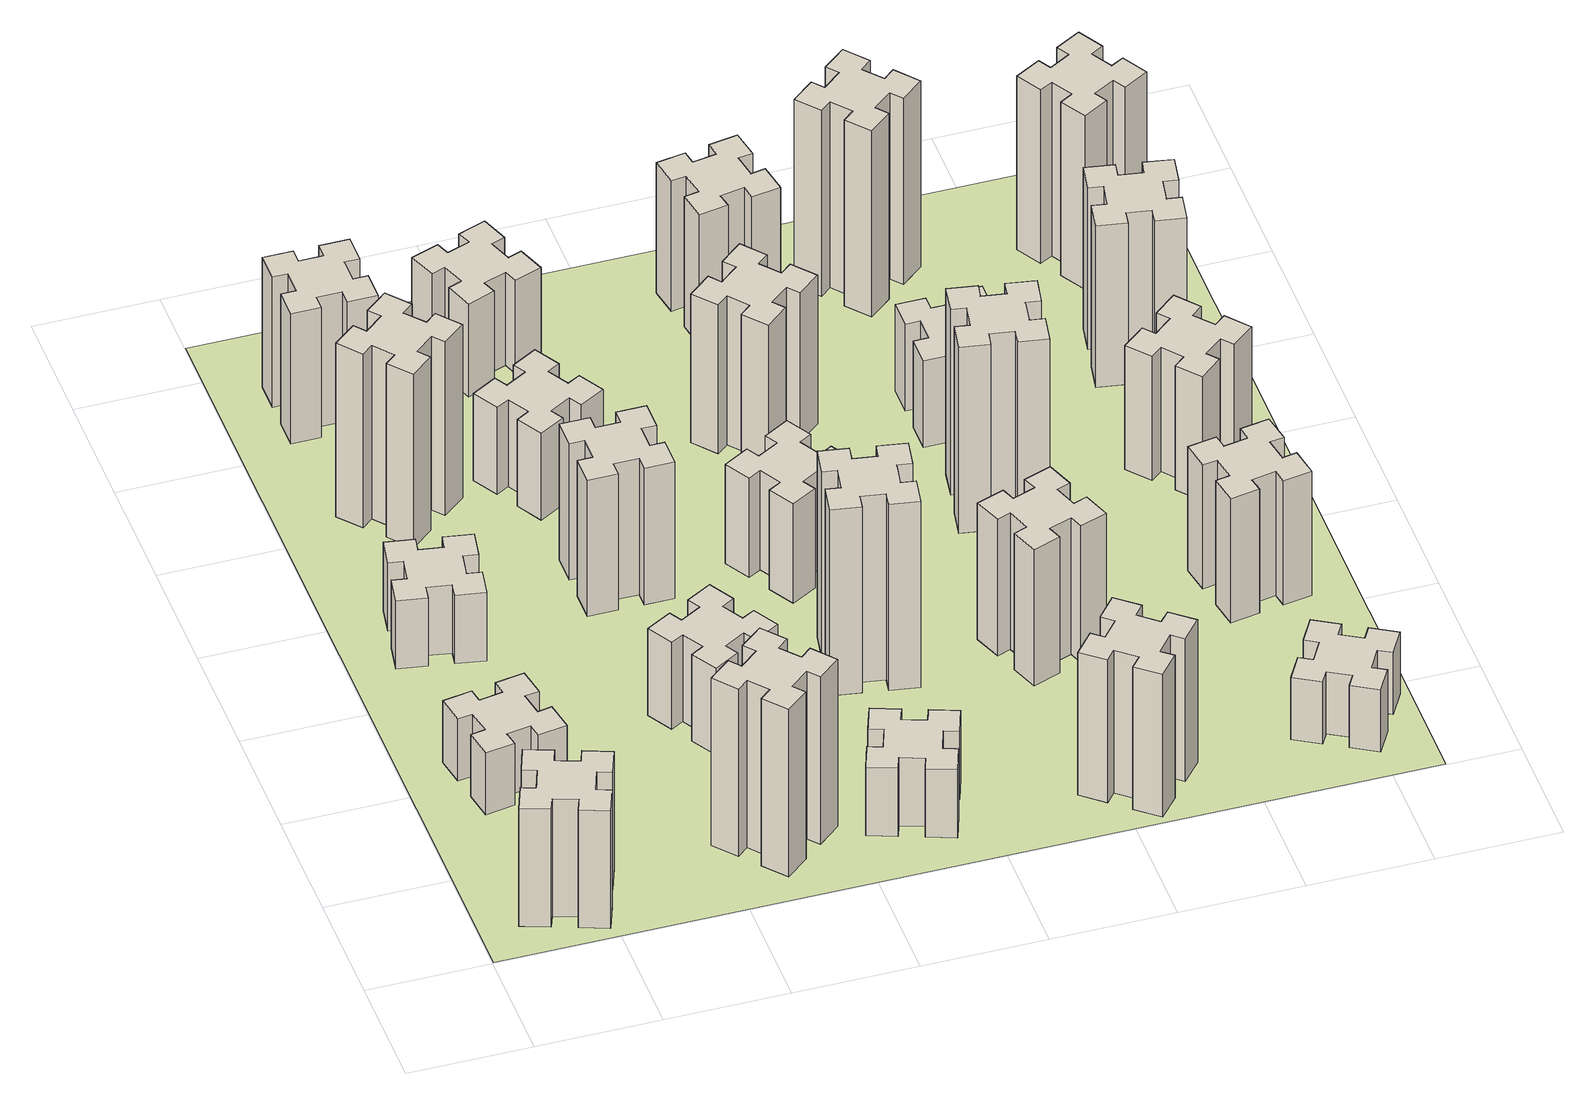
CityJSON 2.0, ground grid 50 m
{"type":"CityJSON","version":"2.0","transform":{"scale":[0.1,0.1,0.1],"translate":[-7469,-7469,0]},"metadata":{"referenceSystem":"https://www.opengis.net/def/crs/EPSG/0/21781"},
"CityObjects":{
"building1":{"type":"Building","attributes":{"class":"1000","function":"1000","usage":"1000","yearOfConstruction":2016,"roofType":"1000","measuredHeight":57,"storeysAboveGround":30,"storeysBelowGround":0},"geometry":[{"type":"Solid","lod":"1","boundaries":[[[[0,1,2,3,4,5,6,7,8,9,10,11,12,13,14,15,16,17,18,19]],[[17,16,20,21]],[[16,15,22,20]],[[15,14,23,22]],[[14,13,24,23]],[[13,12,25,24]],[[12,11,26,25]],[[11,10,27,26]],[[10,9,28,27]],[[9,8,29,28]],[[8,7,30,29]],[[7,6,31,30]],[[6,5,32,31]],[[5,4,33,32]],[[4,3,34,33]],[[3,2,35,34]],[[2,1,36,35]],[[1,0,37,36]],[[0,19,38,37]],[[19,18,39,38]],[[18,17,21,39]],[[24,25,26,27,28,29,30,31,32,33,34,35,36,37,38,39,21,20,22,23]]]]}]},
"building2":{"type":"Building","attributes":{"class":"1000","function":"1000","usage":"1000","yearOfConstruction":2016,"roofType":"1000","measuredHeight":30,"storeysAboveGround":30,"storeysBelowGround":0},"geometry":[{"type":"Solid","lod":"1","boundaries":[[[[40,41,42,43,44,45,46,47,48,49,50,51,52,53,54,55,56,57,58,59]],[[57,56,60,61]],[[56,55,62,60]],[[55,54,63,62]],[[54,53,64,63]],[[53,52,65,64]],[[52,51,66,65]],[[51,50,67,66]],[[50,49,68,67]],[[49,48,69,68]],[[48,47,70,69]],[[47,46,71,70]],[[46,45,72,71]],[[45,44,73,72]],[[44,43,74,73]],[[43,42,75,74]],[[42,41,76,75]],[[41,40,77,76]],[[40,59,78,77]],[[59,58,79,78]],[[58,57,61,79]],[[64,65,66,67,68,69,70,71,72,73,74,75,76,77,78,79,61,60,62,63]]]]}]},
"building3":{"type":"Building","attributes":{"class":"1000","function":"1000","usage":"1000","yearOfConstruction":2016,"roofType":"1000","measuredHeight":33,"storeysAboveGround":30,"storeysBelowGround":0},"geometry":[{"type":"Solid","lod":"1","boundaries":[[[[80,81,82,83,84,85,86,87,88,89,90,91,92,93,94,95,96,97,98,99]],[[97,96,100,101]],[[96,95,102,100]],[[95,94,103,102]],[[94,93,104,103]],[[93,92,105,104]],[[92,91,106,105]],[[91,90,107,106]],[[90,89,108,107]],[[89,88,109,108]],[[88,87,110,109]],[[87,86,111,110]],[[86,85,112,111]],[[85,84,113,112]],[[84,83,114,113]],[[83,82,115,114]],[[82,81,116,115]],[[81,80,117,116]],[[80,99,118,117]],[[99,98,119,118]],[[98,97,101,119]],[[104,105,106,107,108,109,110,111,112,113,114,115,116,117,118,119,101,100,102,103]]]]}]},
"building4":{"type":"Building","attributes":{"class":"1000","function":"1000","usage":"1000","yearOfConstruction":2016,"roofType":"1000","measuredHeight":84,"storeysAboveGround":30,"storeysBelowGround":0},"geometry":[{"type":"Solid","lod":"1","boundaries":[[[[120,121,122,123,124,125,126,127,128,129,130,131,132,133,134,135,136,137,138,139]],[[137,136,140,141]],[[136,135,142,140]],[[135,134,143,142]],[[134,133,144,143]],[[133,132,145,144]],[[132,131,146,145]],[[131,130,147,146]],[[130,129,148,147]],[[129,128,149,148]],[[128,127,150,149]],[[127,126,151,150]],[[126,125,152,151]],[[125,124,153,152]],[[124,123,154,153]],[[123,122,155,154]],[[122,121,156,155]],[[121,120,157,156]],[[120,139,158,157]],[[139,138,159,158]],[[138,137,141,159]],[[144,145,146,147,148,149,150,151,152,153,154,155,156,157,158,159,141,140,142,143]]]]}]},
"building5":{"type":"Building","attributes":{"class":"1000","function":"1000","usage":"1000","yearOfConstruction":2016,"roofType":"1000","measuredHeight":81,"storeysAboveGround":30,"storeysBelowGround":0},"geometry":[{"type":"Solid","lod":"1","boundaries":[[[[160,161,162,163,164,165,166,167,168,169,170,171,172,173,174,175,176,177,178,179]],[[177,176,180,181]],[[176,175,182,180]],[[175,174,183,182]],[[174,173,184,183]],[[173,172,185,184]],[[172,171,186,185]],[[171,170,187,186]],[[170,169,188,187]],[[169,168,189,188]],[[168,167,190,189]],[[167,166,191,190]],[[166,165,192,191]],[[165,164,193,192]],[[164,163,194,193]],[[163,162,195,194]],[[162,161,196,195]],[[161,160,197,196]],[[160,179,198,197]],[[179,178,199,198]],[[178,177,181,199]],[[184,185,186,187,188,189,190,191,192,193,194,195,196,197,198,199,181,180,182,183]]]]}]},
"building6":{"type":"Building","attributes":{"class":"1000","function":"1000","usage":"1000","yearOfConstruction":2016,"roofType":"1000","measuredHeight":63,"storeysAboveGround":30,"storeysBelowGround":0},"geometry":[{"type":"Solid","lod":"1","boundaries":[[[[200,201,202,203,204,205,206,207,208,209,210,211,212,213,214,215,216,217,218,219]],[[217,216,220,221]],[[216,215,222,220]],[[215,214,223,222]],[[214,213,224,223]],[[213,212,225,224]],[[212,211,226,225]],[[211,210,227,226]],[[210,209,228,227]],[[209,208,229,228]],[[208,207,230,229]],[[207,206,231,230]],[[206,205,232,231]],[[205,204,233,232]],[[204,203,234,233]],[[203,202,235,234]],[[202,201,236,235]],[[201,200,237,236]],[[200,219,238,237]],[[219,218,239,238]],[[218,217,221,239]],[[224,225,226,227,228,229,230,231,232,233,234,235,236,237,238,239,221,220,222,223]]]]}]},
"building7":{"type":"Building","attributes":{"class":"1000","function":"1000","usage":"1000","yearOfConstruction":2016,"roofType":"1000","measuredHeight":42,"storeysAboveGround":30,"storeysBelowGround":0},"geometry":[{"type":"Solid","lod":"1","boundaries":[[[[240,241,242,243,244,245,246,247,248,249,250,251,252,253,254,255,256,257,258,259]],[[257,256,260,261]],[[256,255,262,260]],[[255,254,263,262]],[[254,253,264,263]],[[253,252,265,264]],[[252,251,266,265]],[[251,250,267,266]],[[250,249,268,267]],[[249,248,269,268]],[[248,247,270,269]],[[247,246,271,270]],[[246,245,272,271]],[[245,244,273,272]],[[244,243,274,273]],[[243,242,275,274]],[[242,241,276,275]],[[241,240,277,276]],[[240,259,278,277]],[[259,258,279,278]],[[258,257,261,279]],[[264,265,266,267,268,269,270,271,272,273,274,275,276,277,278,279,261,260,262,263]]]]}]},
"building8":{"type":"Building","attributes":{"class":"1000","function":"1000","usage":"1000","yearOfConstruction":2016,"roofType":"1000","measuredHeight":66,"storeysAboveGround":30,"storeysBelowGround":0},"geometry":[{"type":"Solid","lod":"1","boundaries":[[[[280,281,282,283,284,285,286,287,288,289,290,291,292,293,294,295,296,297,298,299]],[[297,296,300,301]],[[296,295,302,300]],[[295,294,303,302]],[[294,293,304,303]],[[293,292,305,304]],[[292,291,306,305]],[[291,290,307,306]],[[290,289,308,307]],[[289,288,309,308]],[[288,287,310,309]],[[287,286,311,310]],[[286,285,312,311]],[[285,284,313,312]],[[284,283,314,313]],[[283,282,315,314]],[[282,281,316,315]],[[281,280,317,316]],[[280,299,318,317]],[[299,298,319,318]],[[298,297,301,319]],[[304,305,306,307,308,309,310,311,312,313,314,315,316,317,318,319,301,300,302,303]]]]}]},
"building9":{"type":"Building","attributes":{"class":"1000","function":"1000","usage":"1000","yearOfConstruction":2016,"roofType":"1000","measuredHeight":42,"storeysAboveGround":30,"storeysBelowGround":0},"geometry":[{"type":"Solid","lod":"1","boundaries":[[[[320,321,322,323,324,325,326,327,328,329,330,331,332,333,334,335,336,337,338,339]],[[337,336,340,341]],[[336,335,342,340]],[[335,334,343,342]],[[334,333,344,343]],[[333,332,345,344]],[[332,331,346,345]],[[331,330,347,346]],[[330,329,348,347]],[[329,328,349,348]],[[328,327,350,349]],[[327,326,351,350]],[[326,325,352,351]],[[325,324,353,352]],[[324,323,354,353]],[[323,322,355,354]],[[322,321,356,355]],[[321,320,357,356]],[[320,339,358,357]],[[339,338,359,358]],[[338,337,341,359]],[[344,345,346,347,348,349,350,351,352,353,354,355,356,357,358,359,341,340,342,343]]]]}]},
"building10":{"type":"Building","attributes":{"class":"1000","function":"1000","usage":"1000","yearOfConstruction":2016,"roofType":"1000","measuredHeight":33,"storeysAboveGround":30,"storeysBelowGround":0},"geometry":[{"type":"Solid","lod":"1","boundaries":[[[[360,361,362,363,364,365,366,367,368,369,370,371,372,373,374,375,376,377,378,379]],[[377,376,380,381]],[[376,375,382,380]],[[375,374,383,382]],[[374,373,384,383]],[[373,372,385,384]],[[372,371,386,385]],[[371,370,387,386]],[[370,369,388,387]],[[369,368,389,388]],[[368,367,390,389]],[[367,366,391,390]],[[366,365,392,391]],[[365,364,393,392]],[[364,363,394,393]],[[363,362,395,394]],[[362,361,396,395]],[[361,360,397,396]],[[360,379,398,397]],[[379,378,399,398]],[[378,377,381,399]],[[384,385,386,387,388,389,390,391,392,393,394,395,396,397,398,399,381,380,382,383]]]]}]},
"building11":{"type":"Building","attributes":{"class":"1000","function":"1000","usage":"1000","yearOfConstruction":2016,"roofType":"1000","measuredHeight":45,"storeysAboveGround":30,"storeysBelowGround":0},"geometry":[{"type":"Solid","lod":"1","boundaries":[[[[400,401,402,403,404,405,406,407,408,409,410,411,412,413,414,415,416,417,418,419]],[[417,416,420,421]],[[416,415,422,420]],[[415,414,423,422]],[[414,413,424,423]],[[413,412,425,424]],[[412,411,426,425]],[[411,410,427,426]],[[410,409,428,427]],[[409,408,429,428]],[[408,407,430,429]],[[407,406,431,430]],[[406,405,432,431]],[[405,404,433,432]],[[404,403,434,433]],[[403,402,435,434]],[[402,401,436,435]],[[401,400,437,436]],[[400,419,438,437]],[[419,418,439,438]],[[418,417,421,439]],[[424,425,426,427,428,429,430,431,432,433,434,435,436,437,438,439,421,420,422,423]]]]}]},
"building12":{"type":"Building","attributes":{"class":"1000","function":"1000","usage":"1000","yearOfConstruction":2016,"roofType":"1000","measuredHeight":90,"storeysAboveGround":30,"storeysBelowGround":0},"geometry":[{"type":"Solid","lod":"1","boundaries":[[[[440,441,442,443,444,445,446,447,448,449,450,451,452,453,454,455,456,457,458,459]],[[457,456,460,461]],[[456,455,462,460]],[[455,454,463,462]],[[454,453,464,463]],[[453,452,465,464]],[[452,451,466,465]],[[451,450,467,466]],[[450,449,468,467]],[[449,448,469,468]],[[448,447,470,469]],[[447,446,471,470]],[[446,445,472,471]],[[445,444,473,472]],[[444,443,474,473]],[[443,442,475,474]],[[442,441,476,475]],[[441,440,477,476]],[[440,459,478,477]],[[459,458,479,478]],[[458,457,461,479]],[[464,465,466,467,468,469,470,471,472,473,474,475,476,477,478,479,461,460,462,463]]]]}]},
"building13":{"type":"Building","attributes":{"class":"1000","function":"1000","usage":"1000","yearOfConstruction":2016,"roofType":"1000","measuredHeight":48,"storeysAboveGround":30,"storeysBelowGround":0},"geometry":[{"type":"Solid","lod":"1","boundaries":[[[[480,481,482,483,484,485,486,487,488,489,490,491,492,493,494,495,496,497,498,499]],[[497,496,500,501]],[[496,495,502,500]],[[495,494,503,502]],[[494,493,504,503]],[[493,492,505,504]],[[492,491,506,505]],[[491,490,507,506]],[[490,489,508,507]],[[489,488,509,508]],[[488,487,510,509]],[[487,486,511,510]],[[486,485,512,511]],[[485,484,513,512]],[[484,483,514,513]],[[483,482,515,514]],[[482,481,516,515]],[[481,480,517,516]],[[480,499,518,517]],[[499,498,519,518]],[[498,497,501,519]],[[504,505,506,507,508,509,510,511,512,513,514,515,516,517,518,519,501,500,502,503]]]]}]},
"building14":{"type":"Building","attributes":{"class":"1000","function":"1000","usage":"1000","yearOfConstruction":2016,"roofType":"1000","measuredHeight":72,"storeysAboveGround":30,"storeysBelowGround":0},"geometry":[{"type":"Solid","lod":"1","boundaries":[[[[520,521,522,523,524,525,526,527,528,529,530,531,532,533,534,535,536,537,538,539]],[[537,536,540,541]],[[536,535,542,540]],[[535,534,543,542]],[[534,533,544,543]],[[533,532,545,544]],[[532,531,546,545]],[[531,530,547,546]],[[530,529,548,547]],[[529,528,549,548]],[[528,527,550,549]],[[527,526,551,550]],[[526,525,552,551]],[[525,524,553,552]],[[524,523,554,553]],[[523,522,555,554]],[[522,521,556,555]],[[521,520,557,556]],[[520,539,558,557]],[[539,538,559,558]],[[538,537,541,559]],[[544,545,546,547,548,549,550,551,552,553,554,555,556,557,558,559,541,540,542,543]]]]}]},
"building15":{"type":"Building","attributes":{"class":"1000","function":"1000","usage":"1000","yearOfConstruction":2016,"roofType":"1000","measuredHeight":69,"storeysAboveGround":30,"storeysBelowGround":0},"geometry":[{"type":"Solid","lod":"1","boundaries":[[[[560,561,562,563,564,565,566,567,568,569,570,571,572,573,574,575,576,577,578,579]],[[577,576,580,581]],[[576,575,582,580]],[[575,574,583,582]],[[574,573,584,583]],[[573,572,585,584]],[[572,571,586,585]],[[571,570,587,586]],[[570,569,588,587]],[[569,568,589,588]],[[568,567,590,589]],[[567,566,591,590]],[[566,565,592,591]],[[565,564,593,592]],[[564,563,594,593]],[[563,562,595,594]],[[562,561,596,595]],[[561,560,597,596]],[[560,579,598,597]],[[579,578,599,598]],[[578,577,581,599]],[[584,585,586,587,588,589,590,591,592,593,594,595,596,597,598,599,581,580,582,583]]]]}]},
"building16":{"type":"Building","attributes":{"class":"1000","function":"1000","usage":"1000","yearOfConstruction":2016,"roofType":"1000","measuredHeight":66,"storeysAboveGround":30,"storeysBelowGround":0},"geometry":[{"type":"Solid","lod":"1","boundaries":[[[[600,601,602,603,604,605,606,607,608,609,610,611,612,613,614,615,616,617,618,619]],[[617,616,620,621]],[[616,615,622,620]],[[615,614,623,622]],[[614,613,624,623]],[[613,612,625,624]],[[612,611,626,625]],[[611,610,627,626]],[[610,609,628,627]],[[609,608,629,628]],[[608,607,630,629]],[[607,606,631,630]],[[606,605,632,631]],[[605,604,633,632]],[[604,603,634,633]],[[603,602,635,634]],[[602,601,636,635]],[[601,600,637,636]],[[600,619,638,637]],[[619,618,639,638]],[[618,617,621,639]],[[624,625,626,627,628,629,630,631,632,633,634,635,636,637,638,639,621,620,622,623]]]]}]},
"building17":{"type":"Building","attributes":{"class":"1000","function":"1000","usage":"1000","yearOfConstruction":2016,"roofType":"1000","measuredHeight":63,"storeysAboveGround":30,"storeysBelowGround":0},"geometry":[{"type":"Solid","lod":"1","boundaries":[[[[640,641,642,643,644,645,646,647,648,649,650,651,652,653,654,655,656,657,658,659]],[[657,656,660,661]],[[656,655,662,660]],[[655,654,663,662]],[[654,653,664,663]],[[653,652,665,664]],[[652,651,666,665]],[[651,650,667,666]],[[650,649,668,667]],[[649,648,669,668]],[[648,647,670,669]],[[647,646,671,670]],[[646,645,672,671]],[[645,644,673,672]],[[644,643,674,673]],[[643,642,675,674]],[[642,641,676,675]],[[641,640,677,676]],[[640,659,678,677]],[[659,658,679,678]],[[658,657,661,679]],[[664,665,666,667,668,669,670,671,672,673,674,675,676,677,678,679,661,660,662,663]]]]}]},
"building18":{"type":"Building","attributes":{"class":"1000","function":"1000","usage":"1000","yearOfConstruction":2016,"roofType":"1000","measuredHeight":90,"storeysAboveGround":30,"storeysBelowGround":0},"geometry":[{"type":"Solid","lod":"1","boundaries":[[[[680,681,682,683,684,685,686,687,688,689,690,691,692,693,694,695,696,697,698,699]],[[697,696,700,701]],[[696,695,702,700]],[[695,694,703,702]],[[694,693,704,703]],[[693,692,705,704]],[[692,691,706,705]],[[691,690,707,706]],[[690,689,708,707]],[[689,688,709,708]],[[688,687,710,709]],[[687,686,711,710]],[[686,685,712,711]],[[685,684,713,712]],[[684,683,714,713]],[[683,682,715,714]],[[682,681,716,715]],[[681,680,717,716]],[[680,699,718,717]],[[699,698,719,718]],[[698,697,701,719]],[[704,705,706,707,708,709,710,711,712,713,714,715,716,717,718,719,701,700,702,703]]]]}]},
"building19":{"type":"Building","attributes":{"class":"1000","function":"1000","usage":"1000","yearOfConstruction":2016,"roofType":"1000","measuredHeight":42,"storeysAboveGround":30,"storeysBelowGround":0},"geometry":[{"type":"Solid","lod":"1","boundaries":[[[[720,721,722,723,724,725,726,727,728,729,730,731,732,733,734,735,736,737,738,739]],[[737,736,740,741]],[[736,735,742,740]],[[735,734,743,742]],[[734,733,744,743]],[[733,732,745,744]],[[732,731,746,745]],[[731,730,747,746]],[[730,729,748,747]],[[729,728,749,748]],[[728,727,750,749]],[[727,726,751,750]],[[726,725,752,751]],[[725,724,753,752]],[[724,723,754,753]],[[723,722,755,754]],[[722,721,756,755]],[[721,720,757,756]],[[720,739,758,757]],[[739,738,759,758]],[[738,737,741,759]],[[744,745,746,747,748,749,750,751,752,753,754,755,756,757,758,759,741,740,742,743]]]]}]},
"building20":{"type":"Building","attributes":{"class":"1000","function":"1000","usage":"1000","yearOfConstruction":2016,"roofType":"1000","measuredHeight":90,"storeysAboveGround":30,"storeysBelowGround":0},"geometry":[{"type":"Solid","lod":"1","boundaries":[[[[760,761,762,763,764,765,766,767,768,769,770,771,772,773,774,775,776,777,778,779]],[[777,776,780,781]],[[776,775,782,780]],[[775,774,783,782]],[[774,773,784,783]],[[773,772,785,784]],[[772,771,786,785]],[[771,770,787,786]],[[770,769,788,787]],[[769,768,789,788]],[[768,767,790,789]],[[767,766,791,790]],[[766,765,792,791]],[[765,764,793,792]],[[764,763,794,793]],[[763,762,795,794]],[[762,761,796,795]],[[761,760,797,796]],[[760,779,798,797]],[[779,778,799,798]],[[778,777,781,799]],[[784,785,786,787,788,789,790,791,792,793,794,795,796,797,798,799,781,780,782,783]]]]}]},
"building21":{"type":"Building","attributes":{"class":"1000","function":"1000","usage":"1000","yearOfConstruction":2016,"roofType":"1000","measuredHeight":30,"storeysAboveGround":30,"storeysBelowGround":0},"geometry":[{"type":"Solid","lod":"1","boundaries":[[[[800,801,802,803,804,805,806,807,808,809,810,811,812,813,814,815,816,817,818,819]],[[817,816,820,821]],[[816,815,822,820]],[[815,814,823,822]],[[814,813,824,823]],[[813,812,825,824]],[[812,811,826,825]],[[811,810,827,826]],[[810,809,828,827]],[[809,808,829,828]],[[808,807,830,829]],[[807,806,831,830]],[[806,805,832,831]],[[805,804,833,832]],[[804,803,834,833]],[[803,802,835,834]],[[802,801,836,835]],[[801,800,837,836]],[[800,819,838,837]],[[819,818,839,838]],[[818,817,821,839]],[[824,825,826,827,828,829,830,831,832,833,834,835,836,837,838,839,821,820,822,823]]]]}]},
"building22":{"type":"Building","attributes":{"class":"1000","function":"1000","usage":"1000","yearOfConstruction":2016,"roofType":"1000","measuredHeight":60,"storeysAboveGround":30,"storeysBelowGround":0},"geometry":[{"type":"Solid","lod":"1","boundaries":[[[[840,841,842,843,844,845,846,847,848,849,850,851,852,853,854,855,856,857,858,859]],[[857,856,860,861]],[[856,855,862,860]],[[855,854,863,862]],[[854,853,864,863]],[[853,852,865,864]],[[852,851,866,865]],[[851,850,867,866]],[[850,849,868,867]],[[849,848,869,868]],[[848,847,870,869]],[[847,846,871,870]],[[846,845,872,871]],[[845,844,873,872]],[[844,843,874,873]],[[843,842,875,874]],[[842,841,876,875]],[[841,840,877,876]],[[840,859,878,877]],[[859,858,879,878]],[[858,857,861,879]],[[864,865,866,867,868,869,870,871,872,873,874,875,876,877,878,879,861,860,862,863]]]]}]},
"building23":{"type":"Building","attributes":{"class":"1000","function":"1000","usage":"1000","yearOfConstruction":2016,"roofType":"1000","measuredHeight":60,"storeysAboveGround":30,"storeysBelowGround":0},"geometry":[{"type":"Solid","lod":"1","boundaries":[[[[880,881,882,883,884,885,886,887,888,889,890,891,892,893,894,895,896,897,898,899]],[[897,896,900,901]],[[896,895,902,900]],[[895,894,903,902]],[[894,893,904,903]],[[893,892,905,904]],[[892,891,906,905]],[[891,890,907,906]],[[890,889,908,907]],[[889,888,909,908]],[[888,887,910,909]],[[887,886,911,910]],[[886,885,912,911]],[[885,884,913,912]],[[884,883,914,913]],[[883,882,915,914]],[[882,881,916,915]],[[881,880,917,916]],[[880,899,918,917]],[[899,898,919,918]],[[898,897,901,919]],[[904,905,906,907,908,909,910,911,912,913,914,915,916,917,918,919,901,900,902,903]]]]}]},
"building24":{"type":"Building","attributes":{"class":"1000","function":"1000","usage":"1000","yearOfConstruction":2016,"roofType":"1000","measuredHeight":78,"storeysAboveGround":30,"storeysBelowGround":0},"geometry":[{"type":"Solid","lod":"1","boundaries":[[[[920,921,922,923,924,925,926,927,928,929,930,931,932,933,934,935,936,937,938,939]],[[937,936,940,941]],[[936,935,942,940]],[[935,934,943,942]],[[934,933,944,943]],[[933,932,945,944]],[[932,931,946,945]],[[931,930,947,946]],[[930,929,948,947]],[[929,928,949,948]],[[928,927,950,949]],[[927,926,951,950]],[[926,925,952,951]],[[925,924,953,952]],[[924,923,954,953]],[[923,922,955,954]],[[922,921,956,955]],[[921,920,957,956]],[[920,939,958,957]],[[939,938,959,958]],[[938,937,941,959]],[[944,945,946,947,948,949,950,951,952,953,954,955,956,957,958,959,941,940,942,943]]]]}]},
"building25":{"type":"Building","attributes":{"class":"1000","function":"1000","usage":"1000","yearOfConstruction":2016,"roofType":"1000","measuredHeight":84,"storeysAboveGround":30,"storeysBelowGround":0},"geometry":[{"type":"Solid","lod":"1","boundaries":[[[[960,961,962,963,964,965,966,967,968,969,970,971,972,973,974,975,976,977,978,979]],[[977,976,980,981]],[[976,975,982,980]],[[975,974,983,982]],[[974,973,984,983]],[[973,972,985,984]],[[972,971,986,985]],[[971,970,987,986]],[[970,969,988,987]],[[969,968,989,988]],[[968,967,990,989]],[[967,966,991,990]],[[966,965,992,991]],[[965,964,993,992]],[[964,963,994,993]],[[963,962,995,994]],[[962,961,996,995]],[[961,960,997,996]],[[960,979,998,997]],[[979,978,999,998]],[[978,977,981,999]],[[984,985,986,987,988,989,990,991,992,993,994,995,996,997,998,999,981,980,982,983]]]]}]},
"landuse1":{"type":"LandUse","attributes":{"name":"plot1","function":"1010"},"geometry":[{"type":"MultiSurface","lod":"1","boundaries":[[[1000,1001,1002,1003]]]}]}
},
"vertices":[
[460,362,0],[366,396,0],[387,452,0],[274,493,0],[233,380,0],[289,360,0],[255,266,0],[199,287,0],[157,174,0],[270,133,0],[291,189,0],[385,155,0],[364,99,0],[477,57,0],[518,170,0],[462,191,0],[496,285,0],[552,264,0],[593,377,0],[480,418,0],[496,285,570],[552,264,570],[462,191,570],[518,170,570],[477,57,570],[364,99,570],[385,155,570],[291,189,570],[270,133,570],[157,174,570],[199,287,570],[255,266,570],[289,360,570],[233,380,570],[274,493,570],[387,452,570],[366,396,570],[460,362,570],[480,418,570],[593,377,570],
[345,898,0],[444,916,0],[454,857,0],[572,877,0],[551,996,0],[492,985,0],[475,1084,0],[534,1094,0],[513,1212,0],[395,1191,0],[405,1132,0],[307,1115,0],[297,1174,0],[178,1153,0],[199,1035,0],[258,1045,0],[276,947,0],[217,937,0],[237,818,0],[356,839,0],[276,947,300],[217,937,300],[258,1045,300],[199,1035,300],[178,1153,300],[297,1174,300],[307,1115,300],[405,1132,300],[395,1191,300],[513,1212,300],[534,1094,300],[475,1084,300],[492,985,300],[551,996,300],[572,877,300],[454,857,300],[444,916,300],[345,898,300],[356,839,300],[237,818,300],
[475,1787,0],[492,1885,0],[551,1875,0],[572,1993,0],[454,2014,0],[444,1955,0],[345,1972,0],[356,2031,0],[237,2052,0],[217,1934,0],[276,1924,0],[258,1825,0],[199,1836,0],[178,1717,0],[297,1697,0],[307,1756,0],[405,1738,0],[395,1679,0],[513,1658,0],[534,1777,0],[405,1738,330],[395,1679,330],[307,1756,330],[297,1697,330],[178,1717,330],[199,1836,330],[258,1825,330],[276,1924,330],[217,1934,330],[237,2052,330],[356,2031,330],[345,1972,330],[444,1955,330],[454,2014,330],[572,1993,330],[551,1875,330],[492,1885,330],[475,1787,330],[534,1777,330],[513,1658,330],
[508,2479,0],[584,2543,0],[623,2497,0],[715,2574,0],[638,2666,0],[592,2628,0],[527,2704,0],[573,2743,0],[496,2835,0],[404,2758,0],[443,2712,0],[366,2647,0],[328,2693,0],[236,2616,0],[313,2524,0],[359,2563,0],[423,2486,0],[377,2448,0],[454,2356,0],[546,2433,0],[423,2486,840],[377,2448,840],[359,2563,840],[313,2524,840],[236,2616,840],[328,2693,840],[366,2647,840],[443,2712,840],[404,2758,840],[496,2835,840],[573,2743,840],[527,2704,840],[592,2628,840],[638,2666,840],[715,2574,840],[623,2497,840],[584,2543,840],[508,2479,840],[546,2433,840],[454,2356,840],
[1183,492,0],[1106,427,0],[1068,473,0],[976,396,0],[1053,304,0],[1099,343,0],[1163,266,0],[1117,228,0],[1194,136,0],[1286,213,0],[1248,259,0],[1324,323,0],[1363,277,0],[1455,354,0],[1378,446,0],[1332,408,0],[1267,484,0],[1313,523,0],[1236,615,0],[1144,538,0],[1267,484,810],[1313,523,810],[1332,408,810],[1378,446,810],[1455,354,810],[1363,277,810],[1324,323,810],[1248,259,810],[1286,213,810],[1194,136,810],[1117,228,810],[1163,266,810],[1099,343,810],[1053,304,810],[976,396,810],[1068,473,810],[1106,427,810],[1183,492,810],[1144,538,810],[1236,615,810],
[425,3345,0],[325,3345,0],[325,3405,0],[205,3405,0],[205,3285,0],[265,3285,0],[265,3185,0],[205,3185,0],[205,3065,0],[325,3065,0],[325,3125,0],[425,3125,0],[425,3065,0],[545,3065,0],[545,3185,0],[485,3185,0],[485,3285,0],[545,3285,0],[545,3405,0],[425,3405,0],[485,3285,630],[545,3285,630],[485,3185,630],[545,3185,630],[545,3065,630],[425,3065,630],[425,3125,630],[325,3125,630],[325,3065,630],[205,3065,630],[205,3185,630],[265,3185,630],[265,3285,630],[205,3285,630],[205,3405,630],[325,3405,630],[325,3345,630],[425,3345,630],[425,3405,630],[545,3405,630],
[1095,1104,0],[1145,1017,0],[1093,987,0],[1153,883,0],[1257,943,0],[1227,995,0],[1314,1045,0],[1344,993,0],[1448,1053,0],[1388,1157,0],[1336,1127,0],[1286,1214,0],[1338,1244,0],[1278,1348,0],[1174,1288,0],[1204,1236,0],[1117,1186,0],[1087,1238,0],[983,1178,0],[1043,1074,0],[1117,1186,420],[1087,1238,420],[1204,1236,420],[1174,1288,420],[1278,1348,420],[1338,1244,420],[1286,1214,420],[1336,1127,420],[1388,1157,420],[1448,1053,420],[1344,993,420],[1314,1045,420],[1227,995,420],[1257,943,420],[1153,883,420],[1093,987,420],[1145,1017,420],[1095,1104,420],[1043,1074,420],[983,1178,420],
[1225,1905,0],[1225,2005,0],[1285,2005,0],[1285,2125,0],[1165,2125,0],[1165,2065,0],[1065,2065,0],[1065,2125,0],[945,2125,0],[945,2005,0],[1005,2005,0],[1005,1905,0],[945,1905,0],[945,1785,0],[1065,1785,0],[1065,1845,0],[1165,1845,0],[1165,1785,0],[1285,1785,0],[1285,1905,0],[1165,1845,660],[1165,1785,660],[1065,1845,660],[1065,1785,660],[945,1785,660],[945,1905,660],[1005,1905,660],[1005,2005,660],[945,2005,660],[945,2125,660],[1065,2125,660],[1065,2065,660],[1165,2065,660],[1165,2125,660],[1285,2125,660],[1285,2005,660],[1225,2005,660],[1225,1905,660],[1285,1905,660],[1285,1785,660],
[1027,2475,0],[1114,2525,0],[1144,2473,0],[1248,2533,0],[1188,2637,0],[1136,2607,0],[1086,2694,0],[1138,2724,0],[1078,2828,0],[974,2768,0],[1004,2716,0],[917,2666,0],[887,2718,0],[783,2658,0],[843,2554,0],[895,2584,0],[945,2497,0],[893,2467,0],[953,2363,0],[1057,2423,0],[945,2497,420],[893,2467,420],[895,2584,420],[843,2554,420],[783,2658,420],[887,2718,420],[917,2666,420],[1004,2716,420],[974,2768,420],[1078,2828,420],[1138,2724,420],[1086,2694,420],[1136,2607,420],[1188,2637,420],[1248,2533,420],[1144,2473,420],[1114,2525,420],[1027,2475,420],[1057,2423,420],[953,2363,420],
[1842,291,0],[1876,385,0],[1932,364,0],[1973,477,0],[1860,518,0],[1840,462,0],[1746,496,0],[1767,552,0],[1654,593,0],[1613,480,0],[1669,460,0],[1635,366,0],[1579,387,0],[1537,274,0],[1650,233,0],[1671,289,0],[1765,255,0],[1744,199,0],[1857,157,0],[1898,270,0],[1765,255,330],[1744,199,330],[1671,289,330],[1650,233,330],[1537,274,330],[1579,387,330],[1635,366,330],[1669,460,330],[1613,480,330],[1654,593,330],[1767,552,330],[1746,496,330],[1840,462,330],[1860,518,330],[1973,477,330],[1932,364,330],[1876,385,330],[1842,291,330],[1898,270,330],[1857,157,330],
[1136,3326,0],[1102,3420,0],[1158,3440,0],[1117,3553,0],[1004,3512,0],[1025,3456,0],[931,3422,0],[910,3478,0],[797,3437,0],[839,3324,0],[895,3345,0],[929,3251,0],[873,3230,0],[914,3117,0],[1027,3159,0],[1006,3215,0],[1100,3249,0],[1120,3193,0],[1233,3234,0],[1192,3347,0],[1100,3249,450],[1120,3193,450],[1006,3215,450],[1027,3159,450],[914,3117,450],[873,3230,450],[929,3251,450],[895,3345,450],[839,3324,450],[797,3437,450],[910,3478,450],[931,3422,450],[1025,3456,450],[1004,3512,450],[1117,3553,450],[1158,3440,450],[1102,3420,450],[1136,3326,450],[1192,3347,450],[1233,3234,450],
[1924,1315,0],[1825,1332,0],[1836,1391,0],[1717,1412,0],[1697,1294,0],[1756,1284,0],[1738,1185,0],[1679,1196,0],[1658,1077,0],[1777,1057,0],[1787,1116,0],[1885,1098,0],[1875,1039,0],[1993,1018,0],[2014,1137,0],[1955,1147,0],[1972,1245,0],[2031,1235,0],[2052,1353,0],[1934,1374,0],[1972,1245,900],[2031,1235,900],[1955,1147,900],[2014,1137,900],[1993,1018,900],[1875,1039,900],[1885,1098,900],[1787,1116,900],[1777,1057,900],[1658,1077,900],[1679,1196,900],[1738,1185,900],[1756,1284,900],[1697,1294,900],[1717,1412,900],[1836,1391,900],[1825,1332,900],[1924,1315,900],[1934,1374,900],[2052,1353,900],
[1876,1867,0],[1826,1954,0],[1878,1984,0],[1818,2088,0],[1714,2028,0],[1744,1976,0],[1657,1926,0],[1627,1978,0],[1523,1918,0],[1583,1814,0],[1635,1844,0],[1685,1757,0],[1633,1727,0],[1693,1623,0],[1797,1683,0],[1767,1735,0],[1854,1785,0],[1884,1733,0],[1988,1793,0],[1928,1897,0],[1854,1785,480],[1884,1733,480],[1767,1735,480],[1797,1683,480],[1693,1623,480],[1633,1727,480],[1685,1757,480],[1635,1844,480],[1583,1814,480],[1523,1918,480],[1627,1978,480],[1657,1926,480],[1744,1976,480],[1714,2028,480],[1818,2088,480],[1878,1984,480],[1826,1954,480],[1876,1867,480],[1928,1897,480],[1988,1793,480],
[1823,2712,0],[1746,2647,0],[1708,2693,0],[1616,2616,0],[1693,2524,0],[1739,2563,0],[1803,2486,0],[1757,2448,0],[1834,2356,0],[1926,2433,0],[1888,2479,0],[1964,2543,0],[2003,2497,0],[2095,2574,0],[2018,2666,0],[1972,2628,0],[1907,2704,0],[1953,2743,0],[1876,2835,0],[1784,2758,0],[1907,2704,720],[1953,2743,720],[1972,2628,720],[2018,2666,720],[2095,2574,720],[2003,2497,720],[1964,2543,720],[1888,2479,720],[1926,2433,720],[1834,2356,720],[1757,2448,720],[1803,2486,720],[1739,2563,720],[1693,2524,720],[1616,2616,720],[1708,2693,720],[1746,2647,720],[1823,2712,720],[1784,2758,720],[1876,2835,720],
[2647,166,0],[2712,243,0],[2758,204,0],[2835,296,0],[2743,373,0],[2704,327,0],[2628,392,0],[2666,438,0],[2574,515,0],[2497,423,0],[2543,384,0],[2479,308,0],[2433,346,0],[2356,254,0],[2448,177,0],[2486,223,0],[2563,159,0],[2524,113,0],[2616,36,0],[2693,128,0],[2563,159,690],[2524,113,690],[2486,223,690],[2448,177,690],[2356,254,690],[2433,346,690],[2479,308,690],[2543,384,690],[2497,423,690],[2574,515,690],[2666,438,690],[2628,392,690],[2704,327,690],[2743,373,690],[2835,296,690],[2758,204,690],[2712,243,690],[2647,166,690],[2693,128,690],[2616,36,690],
[2486,995,0],[2580,1029,0],[2600,973,0],[2713,1014,0],[2672,1127,0],[2616,1106,0],[2582,1200,0],[2638,1220,0],[2597,1333,0],[2484,1292,0],[2505,1236,0],[2411,1202,0],[2390,1258,0],[2277,1217,0],[2319,1104,0],[2375,1125,0],[2409,1031,0],[2353,1010,0],[2394,897,0],[2507,939,0],[2409,1031,660],[2353,1010,660],[2375,1125,660],[2319,1104,660],[2277,1217,660],[2390,1258,660],[2411,1202,660],[2505,1236,660],[2484,1292,660],[2597,1333,660],[2638,1220,660],[2582,1200,660],[2616,1106,660],[2672,1127,660],[2713,1014,660],[2600,973,660],[2580,1029,660],[2486,995,660],[2507,939,660],[2394,897,660],
[1925,3218,0],[2024,3236,0],[2034,3177,0],[2152,3197,0],[2131,3316,0],[2072,3305,0],[2055,3404,0],[2114,3414,0],[2093,3532,0],[1975,3511,0],[1985,3452,0],[1887,3435,0],[1877,3494,0],[1758,3473,0],[1779,3355,0],[1838,3365,0],[1856,3267,0],[1797,3257,0],[1817,3138,0],[1936,3159,0],[1856,3267,630],[1797,3257,630],[1838,3365,630],[1779,3355,630],[1758,3473,630],[1877,3494,630],[1887,3435,630],[1985,3452,630],[1975,3511,630],[2093,3532,630],[2114,3414,630],[2055,3404,630],[2072,3305,630],[2131,3316,630],[2152,3197,630],[2034,3177,630],[2024,3236,630],[1925,3218,630],[1936,3159,630],[1817,3138,630],
[2496,2024,0],[2478,1925,0],[2419,1936,0],[2398,1817,0],[2517,1797,0],[2527,1856,0],[2625,1838,0],[2615,1779,0],[2733,1758,0],[2754,1877,0],[2695,1887,0],[2712,1985,0],[2771,1975,0],[2792,2093,0],[2674,2114,0],[2664,2055,0],[2565,2072,0],[2576,2131,0],[2457,2152,0],[2437,2034,0],[2565,2072,900],[2576,2131,900],[2664,2055,900],[2674,2114,900],[2792,2093,900],[2771,1975,900],[2712,1985,900],[2695,1887,900],[2754,1877,900],[2733,1758,900],[2615,1779,900],[2625,1838,900],[2527,1856,900],[2517,1797,900],[2398,1817,900],[2419,1936,900],[2478,1925,900],[2496,2024,900],[2437,2034,900],[2457,2152,900],
[2485,2545,0],[2485,2445,0],[2425,2445,0],[2425,2325,0],[2545,2325,0],[2545,2385,0],[2645,2385,0],[2645,2325,0],[2765,2325,0],[2765,2445,0],[2705,2445,0],[2705,2545,0],[2765,2545,0],[2765,2665,0],[2645,2665,0],[2645,2605,0],[2545,2605,0],[2545,2665,0],[2425,2665,0],[2425,2545,0],[2545,2605,420],[2545,2665,420],[2645,2605,420],[2645,2665,420],[2765,2665,420],[2765,2545,420],[2705,2545,420],[2705,2445,420],[2765,2445,420],[2765,2325,420],[2645,2325,420],[2645,2385,420],[2545,2385,420],[2545,2325,420],[2425,2325,420],[2425,2445,420],[2485,2445,420],[2485,2545,420],[2425,2545,420],[2425,2665,420],
[2463,3452,0],[2386,3387,0],[2348,3433,0],[2256,3356,0],[2333,3264,0],[2379,3303,0],[2443,3226,0],[2397,3188,0],[2474,3096,0],[2566,3173,0],[2528,3219,0],[2604,3283,0],[2643,3237,0],[2735,3314,0],[2658,3406,0],[2612,3368,0],[2547,3444,0],[2593,3483,0],[2516,3575,0],[2424,3498,0],[2547,3444,900],[2593,3483,900],[2612,3368,900],[2658,3406,900],[2735,3314,900],[2643,3237,900],[2604,3283,900],[2528,3219,900],[2566,3173,900],[2474,3096,900],[2397,3188,900],[2443,3226,900],[2379,3303,900],[2333,3264,900],[2256,3356,900],[2348,3433,900],[2386,3387,900],[2463,3452,900],[2424,3498,900],[2516,3575,900],
[3534,446,0],[3447,496,0],[3477,548,0],[3373,608,0],[3313,504,0],[3365,474,0],[3315,387,0],[3263,417,0],[3203,313,0],[3307,253,0],[3337,305,0],[3424,255,0],[3394,203,0],[3498,143,0],[3558,247,0],[3506,277,0],[3556,364,0],[3608,334,0],[3668,438,0],[3564,498,0],[3556,364,300],[3608,334,300],[3506,277,300],[3558,247,300],[3498,143,300],[3394,203,300],[3424,255,300],[3337,305,300],[3307,253,300],[3203,313,300],[3263,417,300],[3315,387,300],[3365,474,300],[3313,504,300],[3373,608,300],[3477,548,300],[3447,496,300],[3534,446,300],[3564,498,300],[3668,438,300],
[3305,1098,0],[3404,1116,0],[3414,1057,0],[3532,1077,0],[3511,1196,0],[3452,1185,0],[3435,1284,0],[3494,1294,0],[3473,1412,0],[3355,1391,0],[3365,1332,0],[3267,1315,0],[3257,1374,0],[3138,1353,0],[3159,1235,0],[3218,1245,0],[3236,1147,0],[3177,1137,0],[3197,1018,0],[3316,1039,0],[3236,1147,600],[3177,1137,600],[3218,1245,600],[3159,1235,600],[3138,1353,600],[3257,1374,600],[3267,1315,600],[3365,1332,600],[3355,1391,600],[3473,1412,600],[3494,1294,600],[3435,1284,600],[3452,1185,600],[3511,1196,600],[3532,1077,600],[3414,1057,600],[3404,1116,600],[3305,1098,600],[3316,1039,600],[3197,1018,600],
[3452,1988,0],[3387,2064,0],[3433,2103,0],[3356,2195,0],[3264,2118,0],[3303,2072,0],[3226,2007,0],[3188,2053,0],[3096,1976,0],[3173,1884,0],[3219,1923,0],[3283,1846,0],[3237,1808,0],[3314,1716,0],[3406,1793,0],[3368,1839,0],[3444,1903,0],[3483,1857,0],[3575,1934,0],[3498,2026,0],[3444,1903,600],[3483,1857,600],[3368,1839,600],[3406,1793,600],[3314,1716,600],[3237,1808,600],[3283,1846,600],[3219,1923,600],[3173,1884,600],[3096,1976,600],[3188,2053,600],[3226,2007,600],[3303,2072,600],[3264,2118,600],[3356,2195,600],[3433,2103,600],[3387,2064,600],[3452,1988,600],[3498,2026,600],[3575,1934,600],
[3435,2527,0],[3452,2625,0],[3511,2615,0],[3532,2733,0],[3414,2754,0],[3404,2695,0],[3305,2712,0],[3316,2771,0],[3197,2792,0],[3177,2674,0],[3236,2664,0],[3218,2565,0],[3159,2576,0],[3138,2457,0],[3257,2437,0],[3267,2496,0],[3365,2478,0],[3355,2419,0],[3473,2398,0],[3494,2517,0],[3365,2478,780],[3355,2419,780],[3267,2496,780],[3257,2437,780],[3138,2457,780],[3159,2576,780],[3218,2565,780],[3236,2664,780],[3177,2674,780],[3197,2792,780],[3316,2771,780],[3305,2712,780],[3404,2695,780],[3414,2754,780],[3532,2733,780],[3511,2615,780],[3452,2625,780],[3435,2527,780],[3494,2517,780],[3473,2398,780],
[3324,3356,0],[3237,3306,0],[3207,3358,0],[3103,3298,0],[3163,3194,0],[3215,3224,0],[3265,3137,0],[3213,3107,0],[3273,3003,0],[3377,3063,0],[3347,3115,0],[3434,3165,0],[3464,3113,0],[3568,3173,0],[3508,3277,0],[3456,3247,0],[3406,3334,0],[3458,3364,0],[3398,3468,0],[3294,3408,0],[3406,3334,840],[3458,3364,840],[3456,3247,840],[3508,3277,840],[3568,3173,840],[3464,3113,840],[3434,3165,840],[3347,3115,840],[3377,3063,840],[3273,3003,840],[3213,3107,840],[3265,3137,840],[3215,3224,840],[3163,3194,840],[3103,3298,840],[3207,3358,840],[3237,3306,840],[3324,3356,840],[3294,3408,840],[3398,3468,840],
[5,3705,0],[3705,3705,0],[3705,5,0],[5,5,0]
]}
